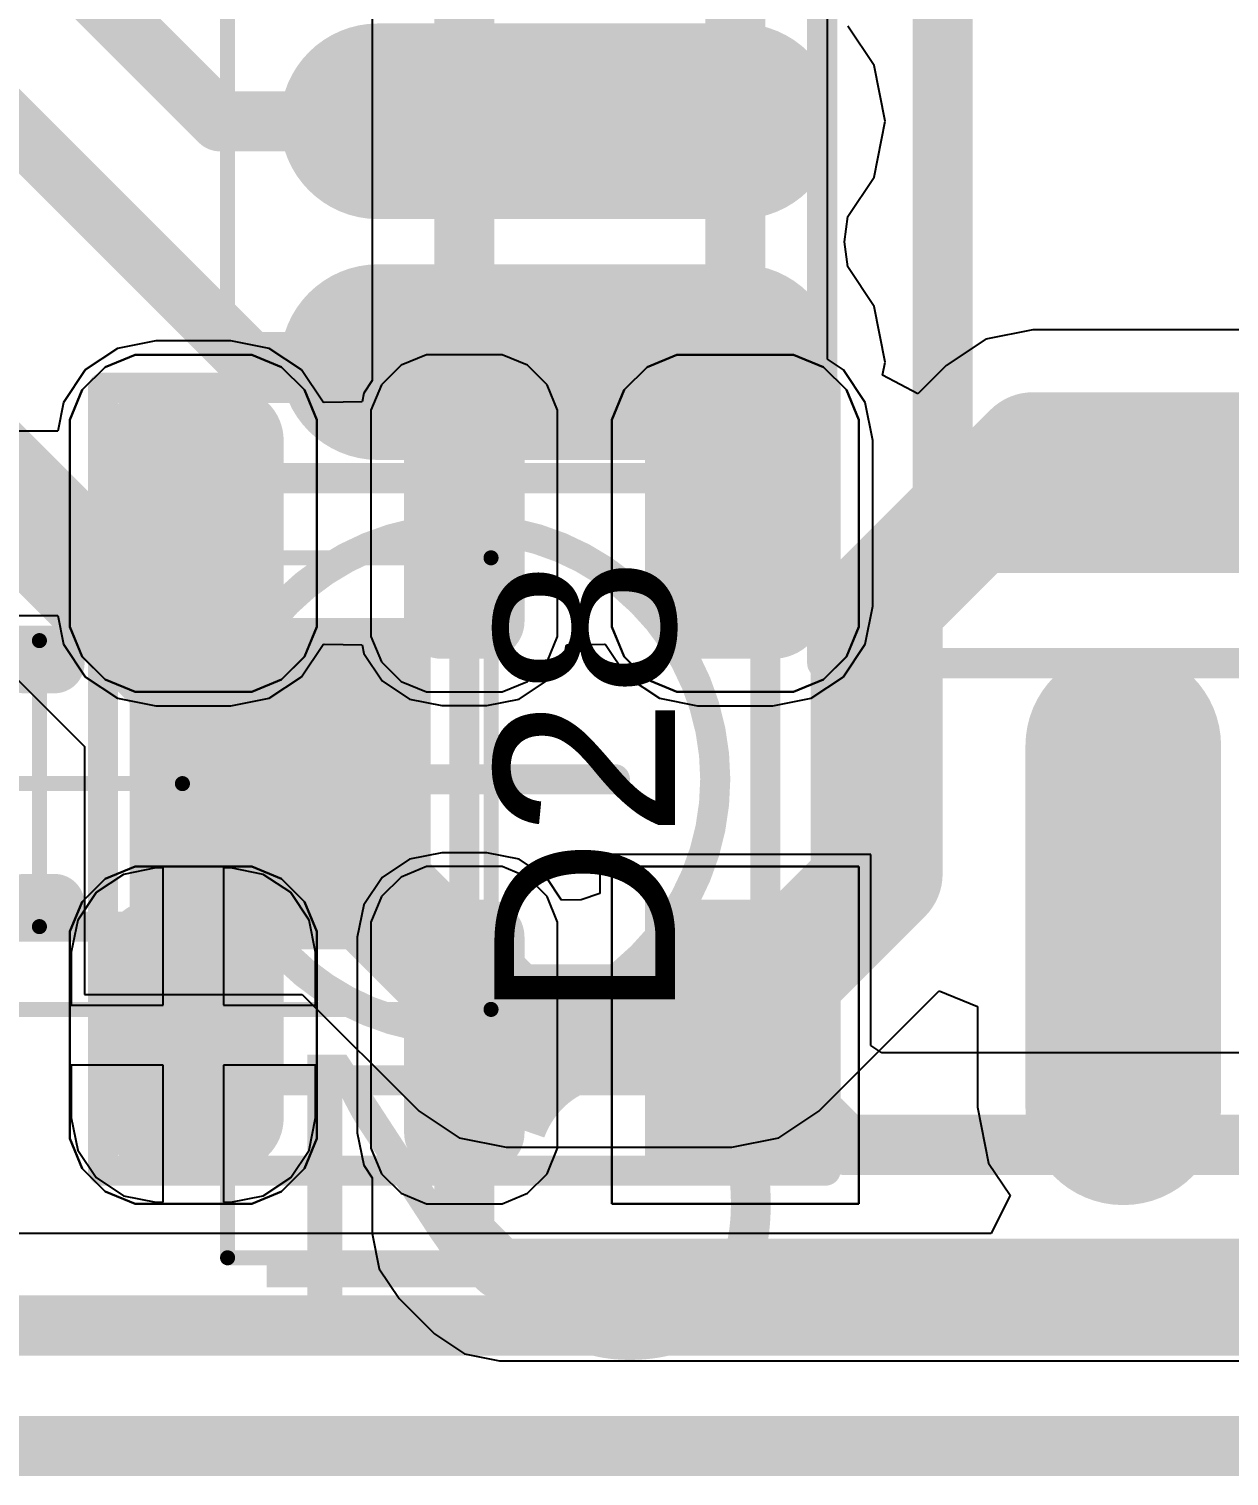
# Model space of a CAD drawing. Header units: inches. Extents: x -30 to 118, y 20 to 51.
# Drawn here: x 71.565 to 75.551, y 25.1 to 29.907 of the extents above; entities that cross this region are included whole.
import ezdxf

# ---------------------------------------------------------------- set-up
doc = ezdxf.new("R2010")
doc.units = ezdxf.units.IN
for name, color, linetype in [('Bottom 3D Body', 216, 'Continuous'), ('Bottom Courtyard', 56, 'Continuous'), ('Bottom Layer', 5, 'Continuous'), ('Bottom Overlay', 54, 'Continuous'), ('Bottom Paste', 16, 'Continuous'), ('Bottom Solder', 6, 'Continuous'), ('Mechanical 1', 6, 'Continuous'), ('Top Component Outline', 56, 'Continuous'), ('Top Courtyard', 56, 'Continuous'), ('Top Layer', 1, 'Continuous'), ('Top Overlay', 2, 'Continuous'), ('Top Paste', 8, 'Continuous'), ('Top Solder', 216, 'Continuous')]:
    doc.layers.add(name, color=color, linetype=linetype)
doc.styles.add('Arial', font='', dxfattribs={"height": 0.2})
doc.styles.get('Arial').set_extended_font_data('Arial')

# ---------------------------------------------------------------- blocks, each defined once
blk = doc.blocks.new('APA_RGB_LED_2020_559')
at = {"layer": 'Top Layer'}
h = blk.add_hatch(color=1, dxfattribs=at)
edge = h.paths.add_edge_path()
edge.add_arc((-1.125, 1.025), 0.125, 90, 180)
edge.add_line((-1.25, 1.025), (-1.25, 0.775))
edge.add_arc((-1.125, 0.775), 0.125, 180, 270)
edge.add_line((-1.125, 0.65), (-0.575, 0.65))
edge.add_arc((-0.575, 0.775), 0.125, 270, 360)
edge.add_line((-0.45, 0.775), (-0.45, 1.025))
edge.add_arc((-0.575, 1.025), 0.125, 0, 90)
edge.add_line((-0.575, 1.15), (-1.125, 1.15))
h = blk.add_hatch(color=1, dxfattribs=at)
edge = h.paths.add_edge_path()
edge.add_arc((0.575, 1.025), 0.125, 90, 180)
edge.add_line((0.45, 1.025), (0.45, 0.775))
edge.add_arc((0.575, 0.775), 0.125, 180, 270)
edge.add_line((0.575, 0.65), (1.125, 0.65))
edge.add_arc((1.125, 0.775), 0.125, 270, 360)
edge.add_line((1.25, 0.775), (1.25, 1.025))
edge.add_arc((1.125, 1.025), 0.125, 0, 90)
edge.add_line((1.125, 1.15), (0.575, 1.15))
h = blk.add_hatch(color=1, dxfattribs=at)
edge = h.paths.add_edge_path()
edge.add_arc((-1.175, 0.075), 0.075, 90, 180)
edge.add_line((-1.25, 0.075), (-1.25, -0.075))
edge.add_arc((-1.175, -0.075), 0.075, 180, 270)
edge.add_line((-1.175, -0.15), (-0.525, -0.15))
edge.add_arc((-0.525, -0.075), 0.075, 270, 360)
edge.add_line((-0.45, -0.075), (-0.45, 0.075))
edge.add_arc((-0.525, 0.075), 0.075, 0, 90)
edge.add_line((-0.525, 0.15), (-1.175, 0.15))
h = blk.add_hatch(color=1, dxfattribs=at)
edge = h.paths.add_edge_path()
edge.add_arc((0.525, 0.075), 0.075, 90, 180)
edge.add_line((0.45, 0.075), (0.45, -0.075))
edge.add_arc((0.525, -0.075), 0.075, 180, 270)
edge.add_line((0.525, -0.15), (1.175, -0.15))
edge.add_arc((1.175, -0.075), 0.075, 270, 360)
edge.add_line((1.25, -0.075), (1.25, 0.075))
edge.add_arc((1.175, 0.075), 0.075, 0, 90)
edge.add_line((1.175, 0.15), (0.525, 0.15))
blk.add_hatch(color=1, dxfattribs=at).paths.add_polyline_path([(-1.25, -0.65), (-0.45, -0.65), (-0.45, -1.15), (-1.25, -1.15)])
h = blk.add_hatch(color=1, dxfattribs=at)
edge = h.paths.add_edge_path()
edge.add_arc((0.575, -0.775), 0.125, 90, 180)
edge.add_line((0.45, -0.775), (0.45, -1.025))
edge.add_arc((0.575, -1.025), 0.125, 180, 270)
edge.add_line((0.575, -1.15), (1.125, -1.15))
edge.add_arc((1.125, -1.025), 0.125, 270, 360)
edge.add_line((1.25, -1.025), (1.25, -0.775))
edge.add_arc((1.125, -0.775), 0.125, 0, 90)
edge.add_line((1.125, -0.65), (0.575, -0.65))
at = {"layer": 'Top Paste'}
h = blk.add_hatch(color=8, dxfattribs=at)
edge = h.paths.add_edge_path()
edge.add_arc((-1.125, 1.025), 0.125, 90, 180)
edge.add_line((-1.25, 1.025), (-1.25, 0.775))
edge.add_arc((-1.125, 0.775), 0.125, 180, 270)
edge.add_line((-1.125, 0.65), (-0.575, 0.65))
edge.add_arc((-0.575, 0.775), 0.125, 270, 360)
edge.add_line((-0.45, 0.775), (-0.45, 1.025))
edge.add_arc((-0.575, 1.025), 0.125, 0, 90)
edge.add_line((-0.575, 1.15), (-1.125, 1.15))
h = blk.add_hatch(color=8, dxfattribs=at)
edge = h.paths.add_edge_path()
edge.add_arc((0.575, 1.025), 0.125, 90, 180)
edge.add_line((0.45, 1.025), (0.45, 0.775))
edge.add_arc((0.575, 0.775), 0.125, 180, 270)
edge.add_line((0.575, 0.65), (1.125, 0.65))
edge.add_arc((1.125, 0.775), 0.125, 270, 360)
edge.add_line((1.25, 0.775), (1.25, 1.025))
edge.add_arc((1.125, 1.025), 0.125, 0, 90)
edge.add_line((1.125, 1.15), (0.575, 1.15))
h = blk.add_hatch(color=8, dxfattribs=at)
edge = h.paths.add_edge_path()
edge.add_arc((-1.175, 0.075), 0.075, 90, 180)
edge.add_line((-1.25, 0.075), (-1.25, -0.075))
edge.add_arc((-1.175, -0.075), 0.075, 180, 270)
edge.add_line((-1.175, -0.15), (-0.525, -0.15))
edge.add_arc((-0.525, -0.075), 0.075, 270, 360)
edge.add_line((-0.45, -0.075), (-0.45, 0.075))
edge.add_arc((-0.525, 0.075), 0.075, 0, 90)
edge.add_line((-0.525, 0.15), (-1.175, 0.15))
h = blk.add_hatch(color=8, dxfattribs=at)
edge = h.paths.add_edge_path()
edge.add_arc((0.525, 0.075), 0.075, 90, 180)
edge.add_line((0.45, 0.075), (0.45, -0.075))
edge.add_arc((0.525, -0.075), 0.075, 180, 270)
edge.add_line((0.525, -0.15), (1.175, -0.15))
edge.add_arc((1.175, -0.075), 0.075, 270, 360)
edge.add_line((1.25, -0.075), (1.25, 0.075))
edge.add_arc((1.175, 0.075), 0.075, 0, 90)
edge.add_line((1.175, 0.15), (0.525, 0.15))
blk.add_hatch(color=8, dxfattribs=at).paths.add_polyline_path([(-1.25, -0.65), (-0.45, -0.65), (-0.45, -1.15), (-1.25, -1.15)])
h = blk.add_hatch(color=8, dxfattribs=at)
edge = h.paths.add_edge_path()
edge.add_arc((0.575, -0.775), 0.125, 90, 180)
edge.add_line((0.45, -0.775), (0.45, -1.025))
edge.add_arc((0.575, -1.025), 0.125, 180, 270)
edge.add_line((0.575, -1.15), (1.125, -1.15))
edge.add_arc((1.125, -1.025), 0.125, 270, 360)
edge.add_line((1.25, -1.025), (1.25, -0.775))
edge.add_arc((1.125, -0.775), 0.125, 0, 90)
edge.add_line((1.125, -0.65), (0.575, -0.65))
at = {"layer": 'Top Solder'}
h = blk.add_hatch(color=216, dxfattribs=at)
edge = h.paths.add_edge_path()
edge.add_arc((-1.125, 1.025), 0.175, 90, 180)
edge.add_line((-1.3, 1.025), (-1.3, 0.775))
edge.add_arc((-1.125, 0.775), 0.175, 180, 270)
edge.add_line((-1.125, 0.6), (-0.575, 0.6))
edge.add_arc((-0.575, 0.775), 0.175, 270, 360)
edge.add_line((-0.4, 0.775), (-0.4, 1.025))
edge.add_arc((-0.575, 1.025), 0.175, 0, 90)
edge.add_line((-0.575, 1.2), (-1.125, 1.2))
h = blk.add_hatch(color=216, dxfattribs=at)
edge = h.paths.add_edge_path()
edge.add_arc((0.575, 1.025), 0.175, 90, 180)
edge.add_line((0.4, 1.025), (0.4, 0.775))
edge.add_arc((0.575, 0.775), 0.175, 180, 270)
edge.add_line((0.575, 0.6), (1.125, 0.6))
edge.add_arc((1.125, 0.775), 0.175, 270, 360)
edge.add_line((1.3, 0.775), (1.3, 1.025))
edge.add_arc((1.125, 1.025), 0.175, 0, 90)
edge.add_line((1.125, 1.2), (0.575, 1.2))
h = blk.add_hatch(color=216, dxfattribs=at)
edge = h.paths.add_edge_path()
edge.add_arc((-1.175, 0.075), 0.125, 90, 180)
edge.add_line((-1.3, 0.075), (-1.3, -0.075))
edge.add_arc((-1.175, -0.075), 0.125, 180, 270)
edge.add_line((-1.175, -0.2), (-0.525, -0.2))
edge.add_arc((-0.525, -0.075), 0.125, 270, 360)
edge.add_line((-0.4, -0.075), (-0.4, 0.075))
edge.add_arc((-0.525, 0.075), 0.125, 0, 90)
edge.add_line((-0.525, 0.2), (-1.175, 0.2))
h = blk.add_hatch(color=216, dxfattribs=at)
edge = h.paths.add_edge_path()
edge.add_arc((0.525, 0.075), 0.125, 90, 180)
edge.add_line((0.4, 0.075), (0.4, -0.075))
edge.add_arc((0.525, -0.075), 0.125, 180, 270)
edge.add_line((0.525, -0.2), (1.175, -0.2))
edge.add_arc((1.175, -0.075), 0.125, 270, 360)
edge.add_line((1.3, -0.075), (1.3, 0.075))
edge.add_arc((1.175, 0.075), 0.125, 0, 90)
edge.add_line((1.175, 0.2), (0.525, 0.2))
blk.add_hatch(color=216, dxfattribs=at).paths.add_polyline_path([(-1.3, -0.6), (-0.4, -0.6), (-0.4, -1.2), (-1.3, -1.2)])
h = blk.add_hatch(color=216, dxfattribs=at)
edge = h.paths.add_edge_path()
edge.add_arc((0.575, -0.775), 0.175, 90, 180)
edge.add_line((0.4, -0.775), (0.4, -1.025))
edge.add_arc((0.575, -1.025), 0.175, 180, 270)
edge.add_line((0.575, -1.2), (1.125, -1.2))
edge.add_arc((1.125, -1.025), 0.175, 270, 360)
edge.add_line((1.3, -1.025), (1.3, -0.775))
edge.add_arc((1.125, -0.775), 0.175, 0, 90)
edge.add_line((1.125, -0.6), (0.575, -0.6))
at = {"layer": 'Top Component Outline'}
for points in [[(-1, 1, 0.1, 0.1, 0), (-1, -1, 0.1, 0.1, 0)], [(-1, 1, 0.1, 0.1, 0), (1, 1, 0.1, 0.1, 0)], [(1, 1, 0.1, 0.1, 0), (1, -1, 0.1, 0.1, 0)], [(-1, -1, 0.1, 0.1, 0), (1, -1, 0.1, 0.1, 0)]]:
    blk.add_lwpolyline(points, format="xyseb", dxfattribs=at)
for points in [[(-1.025, 1, 0.05, 0.05, 1), (-0.975, 1, 0.05, 0.05, 1)], [(-1.025, 1, 0.05, 0.05, 1), (-0.975, 1, 0.05, 0.05, 1)], [(0.975, 1, 0.05, 0.05, 1), (1.025, 1, 0.05, 0.05, 1)], [(0.975, 1, 0.05, 0.05, 1), (1.025, 1, 0.05, 0.05, 1)], [(-1.025, -1, 0.05, 0.05, 1), (-0.975, -1, 0.05, 0.05, 1)], [(-1.025, -1, 0.05, 0.05, 1), (-0.975, -1, 0.05, 0.05, 1)], [(0.975, -1, 0.05, 0.05, 1), (1.025, -1, 0.05, 0.05, 1)], [(0.975, -1, 0.05, 0.05, 1), (1.025, -1, 0.05, 0.05, 1)]]:
    blk.add_lwpolyline(points, format="xyseb", close=True, dxfattribs=at)
at = {"layer": 'Top Courtyard'}
for points in [[(-1.3, 1.2, 0.1, 0.1, 0), (1.3, 1.2, 0.1, 0.1, 0)], [(-1.3, 1.2, 0.1, 0.1, 0), (-1.3, -1.2, 0.1, 0.1, 0)], [(1.3, 1.2, 0.1, 0.1, 0), (1.3, -1.2, 0.1, 0.1, 0)], [(0, 0.5, 0.1, 0.1, 0), (0, -0.5, 0.1, 0.1, 0)], [(-0.5, 0, 0.1, 0.1, 0), (0.5, 0, 0.1, 0.1, 0)], [(-1.3, -1.2, 0.1, 0.1, 0), (1.3, -1.2, 0.1, 0.1, 0)]]:
    blk.add_lwpolyline(points, format="xyseb", dxfattribs=at)
for points in [[(-1.325, 1.2, 0.05, 0.05, 1), (-1.275, 1.2, 0.05, 0.05, 1)], [(-1.325, 1.2, 0.05, 0.05, 1), (-1.275, 1.2, 0.05, 0.05, 1)], [(1.275, 1.2, 0.05, 0.05, 1), (1.325, 1.2, 0.05, 0.05, 1)], [(1.275, 1.2, 0.05, 0.05, 1), (1.325, 1.2, 0.05, 0.05, 1)], [(-0.025, 0.5, 0.05, 0.05, 1), (0.025, 0.5, 0.05, 0.05, 1)], [(-0.525, 0, 0.05, 0.05, 1), (-0.475, 0, 0.05, 0.05, 1)], [(0.475, 0, 0.05, 0.05, 1), (0.525, 0, 0.05, 0.05, 1)], [(-0.025, -0.5, 0.05, 0.05, 1), (0.025, -0.5, 0.05, 0.05, 1)], [(-1.325, -1.2, 0.05, 0.05, 1), (-1.275, -1.2, 0.05, 0.05, 1)], [(-1.325, -1.2, 0.05, 0.05, 1), (-1.275, -1.2, 0.05, 0.05, 1)], [(1.275, -1.2, 0.05, 0.05, 1), (1.325, -1.2, 0.05, 0.05, 1)], [(1.275, -1.2, 0.05, 0.05, 1), (1.325, -1.2, 0.05, 0.05, 1)]]:
    blk.add_lwpolyline(points, format="xyseb", close=True, dxfattribs=at)
at = {"layer": 'Top Overlay'}
for p, q in [((-1.2929, 1.2689), (-1.1937, 1.31)), ((-1.1937, 1.31), (-1.14, 1.31)), ((-1.14, 1.31), (-1.14, 1.31)), ((-1.14, 1.31), (-0.56, 1.31)), ((-0.56, 1.31), (-0.5063, 1.31)), ((-0.5063, 1.31), (-0.4071, 1.2689)), ((0.4071, 1.2689), (0.5063, 1.31)), ((0.5063, 1.31), (0.56, 1.31)), ((0.56, 1.31), (0.56, 1.31)), ((0.56, 1.31), (1.14, 1.31)), ((1.14, 1.31), (1.1937, 1.31)), ((1.1937, 1.31), (1.2929, 1.2689)), ((-1.3689, 1.1929), (-1.2929, 1.2689)), ((-0.4071, 1.2689), (-0.3311, 1.1929)), ((0.3311, 1.1929), (0.4071, 1.2689)), ((1.2929, 1.2689), (1.3689, 1.1929)), ((-1.41, 1.0937), (-1.3689, 1.1929)), ((-0.3311, 1.1929), (-0.29, 1.0937)), ((0.29, 1.0937), (0.3311, 1.1929)), ((1.3689, 1.1929), (1.41, 1.0937)), ((-1.41, 1.04), (-1.41, 1.0937)), ((-0.29, 1.0937), (-0.29, 1.04)), ((0.29, 1.04), (0.29, 1.0937)), ((1.41, 1.0937), (1.41, 1.04)), ((-1.41, 0.76), (-1.41, 1.04)), ((-0.29, 1.04), (-0.29, 1.04)), ((-0.29, 1.04), (-0.29, 0.76)), ((0.29, 0.76), (0.29, 1.04)), ((1.41, 1.04), (1.41, 1.04)), ((1.41, 1.04), (1.41, 0.76)), ((-1.41, 0.76), (-1.41, 0.76)), ((-1.41, 0.7063), (-1.41, 0.76)), ((-0.29, 0.76), (-0.29, 0.7063)), ((0.29, 0.76), (0.29, 0.76)), ((0.29, 0.7063), (0.29, 0.76)), ((1.41, 0.76), (1.41, 0.7063)), ((-1.3689, 0.6071), (-1.41, 0.7063)), ((-0.29, 0.7063), (-0.3311, 0.6071)), ((0.3311, 0.6071), (0.29, 0.7063)), ((1.41, 0.7063), (1.3689, 0.6071)), ((-1.2929, 0.5311), (-1.3689, 0.6071)), ((-0.3311, 0.6071), (-0.4071, 0.5311)), ((0.4071, 0.5311), (0.3311, 0.6071)), ((1.3689, 0.6071), (1.2929, 0.5311)), ((-1.1937, 0.49), (-1.2929, 0.5311)), ((-0.4071, 0.5311), (-0.5063, 0.49)), ((0.5063, 0.49), (0.4071, 0.5311)), ((1.2929, 0.5311), (1.1937, 0.49)), ((-1.14, 0.49), (-1.1937, 0.49)), ((-0.56, 0.49), (-1.14, 0.49)), ((-0.5063, 0.49), (-0.56, 0.49)), ((-0.56, 0.49), (-0.56, 0.49)), ((0.56, 0.49), (0.5063, 0.49)), ((1.14, 0.49), (0.56, 0.49)), ((1.1937, 0.49), (1.14, 0.49)), ((1.14, 0.49), (1.14, 0.49)), ((-1.2258, 0.31), (-1.3103, 0.275)), ((-1.18, 0.31), (-1.2258, 0.31)), ((-0.52, 0.31), (-1.18, 0.31)), ((-0.4743, 0.31), (-0.52, 0.31)), ((-0.52, 0.31), (-0.52, 0.31)), ((-0.3897, 0.275), (-0.4743, 0.31)), ((0.4742, 0.31), (0.3897, 0.275)), ((0.52, 0.31), (0.4742, 0.31)), ((1.18, 0.31), (0.52, 0.31)), ((1.2258, 0.31), (1.18, 0.31)), ((1.18, 0.31), (1.18, 0.31)), ((1.3103, 0.275), (1.2258, 0.31)), ((-1.3103, 0.275), (-1.375, 0.2103)), ((-0.325, 0.2103), (-0.3897, 0.275)), ((0.3897, 0.275), (0.325, 0.2103)), ((1.375, 0.2103), (1.3103, 0.275)), ((-1.375, 0.2103), (-1.41, 0.1258)), ((-0.29, 0.1258), (-0.325, 0.2103)), ((0.325, 0.2103), (0.29, 0.1258)), ((1.41, 0.1258), (1.375, 0.2103)), ((-1.41, 0.1258), (-1.41, 0.08)), ((-0.29, 0.08), (-0.29, 0.1258)), ((0.29, 0.1258), (0.29, 0.08)), ((1.41, 0.08), (1.41, 0.1258)), ((-1.41, 0.08), (-1.41, -0.08)), ((-1.41, 0.08), (-1.41, 0.08)), ((-0.29, -0.08), (-0.29, 0.08)), ((0.29, 0.08), (0.29, -0.08)), ((0.29, 0.08), (0.29, 0.08)), ((1.41, -0.08), (1.41, 0.08)), ((-1.41, -0.08), (-1.41, -0.1257)), ((-0.29, -0.1257), (-0.29, -0.08)), ((-0.29, -0.08), (-0.29, -0.08)), ((0.29, -0.08), (0.29, -0.1257)), ((1.41, -0.1257), (1.41, -0.08)), ((1.41, -0.08), (1.41, -0.08)), ((-1.41, -0.1257), (-1.375, -0.2103)), ((-0.325, -0.2103), (-0.29, -0.1257)), ((0.29, -0.1257), (0.325, -0.2103)), ((1.375, -0.2103), (1.41, -0.1257)), ((-1.375, -0.2103), (-1.3103, -0.275)), ((-0.3897, -0.275), (-0.325, -0.2103)), ((0.325, -0.2103), (0.3897, -0.275)), ((1.3103, -0.275), (1.375, -0.2103)), ((-1.3103, -0.275), (-1.2258, -0.31)), ((-0.4743, -0.31), (-0.3897, -0.275)), ((0.3897, -0.275), (0.4742, -0.31)), ((1.2258, -0.31), (1.3103, -0.275)), ((-1.2258, -0.31), (-1.18, -0.31)), ((-1.18, -0.31), (-1.18, -0.31)), ((-1.18, -0.31), (-0.52, -0.31)), ((-0.52, -0.31), (-0.4743, -0.31)), ((0.4742, -0.31), (0.52, -0.31)), ((0.52, -0.31), (0.52, -0.31)), ((0.52, -0.31), (1.18, -0.31)), ((1.18, -0.31), (1.2258, -0.31)), ((-1.41, -1.31), (-1.41, -0.49)), ((-1.41, -0.49), (-0.29, -0.49)), ((-0.29, -0.49), (-0.29, -1.31)), ((0.4071, -0.5311), (0.5063, -0.49)), ((0.5063, -0.49), (0.56, -0.49)), ((0.56, -0.49), (0.56, -0.49)), ((0.56, -0.49), (1.14, -0.49)), ((1.14, -0.49), (1.1937, -0.49)), ((1.1937, -0.49), (1.2929, -0.5311)), ((0.3311, -0.6071), (0.4071, -0.5311)), ((1.2929, -0.5311), (1.3689, -0.6071)), ((0.29, -0.7063), (0.3311, -0.6071)), ((1.3689, -0.6071), (1.41, -0.7063)), ((0.29, -0.76), (0.29, -0.7063)), ((1.41, -0.7063), (1.41, -0.76)), ((0.29, -1.04), (0.29, -0.76)), ((1.41, -0.76), (1.41, -0.76)), ((1.41, -0.76), (1.41, -1.04)), ((0.29, -1.04), (0.29, -1.04)), ((0.29, -1.0937), (0.29, -1.04)), ((1.41, -1.04), (1.41, -1.0937)), ((0.3311, -1.1929), (0.29, -1.0937)), ((1.41, -1.0937), (1.3689, -1.1929)), ((0.4071, -1.2689), (0.3311, -1.1929)), ((1.3689, -1.1929), (1.2929, -1.2689)), ((0.5063, -1.31), (0.4071, -1.2689)), ((1.2929, -1.2689), (1.1937, -1.31)), ((-0.29, -1.31), (-1.41, -1.31)), ((0.56, -1.31), (0.5063, -1.31)), ((1.14, -1.31), (0.56, -1.31)), ((1.1937, -1.31), (1.14, -1.31)), ((1.14, -1.31), (1.14, -1.31))]:
    blk.add_line(p, q, dxfattribs=at)
at = {"layer": 'Top Courtyard', "style": 'Arial'}
blk.add_text('D28', height=0.6, dxfattribs=at).set_placement((-0.8, -0.7))
blk = doc.blocks.new('CAPC0603_1608_55_N_B_584')
at = {"layer": 'Bottom Layer'}
for points in [[(-0.35, 0.5), (-0.35, -0.5), (-1.25, -0.5), (-1.25, 0.5)], [(1.25, 0.5), (1.25, -0.5), (0.35, -0.5), (0.35, 0.5)]]:
    blk.add_hatch(color=5, dxfattribs=at).paths.add_polyline_path(points)
at = {"layer": 'Bottom Paste'}
for points in [[(-0.35, 0.5), (-0.35, -0.5), (-1.25, -0.5), (-1.25, 0.5)], [(1.25, 0.5), (1.25, -0.5), (0.35, -0.5), (0.35, 0.5)]]:
    blk.add_hatch(color=16, dxfattribs=at).paths.add_polyline_path(points)
at = {"layer": 'Bottom Solder'}
for points in [[(-0.3, 0.55), (-0.3, -0.55), (-1.3, -0.55), (-1.3, 0.55)], [(1.3, 0.55), (1.3, -0.55), (0.3, -0.55), (0.3, 0.55)]]:
    blk.add_hatch(color=6, dxfattribs=at).paths.add_polyline_path(points)
at = {"layer": 'Bottom 3D Body'}
for points in [[(-0.875, 0.475, 0.1, 0.1, 0), (0.875, 0.475, 0.1, 0.1, 0)], [(-0.875, -0.475, 0.1, 0.1, 0), (-0.875, 0.475, 0.1, 0.1, 0)], [(0.875, -0.475, 0.1, 0.1, 0), (0.875, 0.475, 0.1, 0.1, 0)], [(-0.875, -0.475, 0.1, 0.1, 0), (0.875, -0.475, 0.1, 0.1, 0)]]:
    blk.add_lwpolyline(points, format="xyseb", dxfattribs=at)
for points in [[(-0.9, 0.475, 0.05, 0.05, 1), (-0.85, 0.475, 0.05, 0.05, 1)], [(-0.9, 0.475, 0.05, 0.05, 1), (-0.85, 0.475, 0.05, 0.05, 1)], [(0.85, 0.475, 0.05, 0.05, 1), (0.9, 0.475, 0.05, 0.05, 1)], [(0.85, 0.475, 0.05, 0.05, 1), (0.9, 0.475, 0.05, 0.05, 1)], [(-0.9, -0.475, 0.05, 0.05, 1), (-0.85, -0.475, 0.05, 0.05, 1)], [(-0.9, -0.475, 0.05, 0.05, 1), (-0.85, -0.475, 0.05, 0.05, 1)], [(0.85, -0.475, 0.05, 0.05, 1), (0.9, -0.475, 0.05, 0.05, 1)], [(0.85, -0.475, 0.05, 0.05, 1), (0.9, -0.475, 0.05, 0.05, 1)]]:
    blk.add_lwpolyline(points, format="xyseb", close=True, dxfattribs=at)
at = {"layer": 'Bottom Courtyard'}
for points in [[(-1.5, 0.75, 0.05, 0.05, 0), (1.5, 0.75, 0.05, 0.05, 0)], [(-1.5, -0.75, 0.05, 0.05, 0), (-1.5, 0.75, 0.05, 0.05, 0)], [(1.5, -0.75, 0.05, 0.05, 0), (1.5, 0.75, 0.05, 0.05, 0)], [(0, -0.475, 0.05, 0.05, 0), (0, 0.475, 0.05, 0.05, 0)], [(-0.475, 0, 0.05, 0.05, 0), (0.475, 0, 0.05, 0.05, 0)], [(-1.5, -0.75, 0.05, 0.05, 0), (1.5, -0.75, 0.05, 0.05, 0)]]:
    blk.add_lwpolyline(points, format="xyseb", dxfattribs=at)
for points in [[(-1.5125, 0.75, 0.025, 0.025, 1), (-1.4875, 0.75, 0.025, 0.025, 1)], [(-1.5125, 0.75, 0.025, 0.025, 1), (-1.4875, 0.75, 0.025, 0.025, 1)], [(1.4875, 0.75, 0.025, 0.025, 1), (1.5125, 0.75, 0.025, 0.025, 1)], [(1.4875, 0.75, 0.025, 0.025, 1), (1.5125, 0.75, 0.025, 0.025, 1)], [(-0.0125, 0.475, 0.025, 0.025, 1), (0.0125, 0.475, 0.025, 0.025, 1)], [(-0.4875, 0, 0.025, 0.025, 1), (-0.4625, 0, 0.025, 0.025, 1)], [(0.4625, 0, 0.025, 0.025, 1), (0.4875, 0, 0.025, 0.025, 1)], [(-0.0125, -0.475, 0.025, 0.025, 1), (0.0125, -0.475, 0.025, 0.025, 1)], [(-1.5125, -0.75, 0.025, 0.025, 1), (-1.4875, -0.75, 0.025, 0.025, 1)], [(-1.5125, -0.75, 0.025, 0.025, 1), (-1.4875, -0.75, 0.025, 0.025, 1)], [(1.4875, -0.75, 0.025, 0.025, 1), (1.5125, -0.75, 0.025, 0.025, 1)], [(1.4875, -0.75, 0.025, 0.025, 1), (1.5125, -0.75, 0.025, 0.025, 1)]]:
    blk.add_lwpolyline(points, format="xyseb", close=True, dxfattribs=at)
at = {"layer": 'Bottom Overlay'}
for points in [[(-0.05, 0.4, 0.2, 0.2, 0), (0.05, 0.4, 0.2, 0.2, 0)], [(-0.05, -0.4, 0.2, 0.2, 0), (0.05, -0.4, 0.2, 0.2, 0)]]:
    blk.add_lwpolyline(points, format="xyseb", dxfattribs=at)
for points in [[(-0.1, 0.4, 0.1, 0.1, 1), (0, 0.4, 0.1, 0.1, 1)], [(0, 0.4, 0.1, 0.1, 1), (0.1, 0.4, 0.1, 0.1, 1)], [(-0.1, -0.4, 0.1, 0.1, 1), (0, -0.4, 0.1, 0.1, 1)], [(0, -0.4, 0.1, 0.1, 1), (0.1, -0.4, 0.1, 0.1, 1)]]:
    blk.add_lwpolyline(points, format="xyseb", close=True, dxfattribs=at)
blk = doc.blocks.new('TQFP80P1200X1200X120_44N_B_588')
at = {"layer": 'Bottom Layer'}
h = blk.add_hatch(color=5, dxfattribs=at)
edge = h.paths.add_edge_path()
edge.add_arc((5.275, -4), 0.275, 90, 270)
edge.add_line((5.275, -4.275), (6.475, -4.275))
edge.add_arc((6.475, -4), 0.275, 270, 450)
edge.add_line((6.475, -3.725), (5.275, -3.725))
h = blk.add_hatch(color=5, dxfattribs=at)
edge = h.paths.add_edge_path()
edge.add_arc((3.2, -6.475), 0.275, 180, 360)
edge.add_line((3.475, -6.475), (3.475, -5.275))
edge.add_arc((3.2, -5.275), 0.275, 0, 180)
edge.add_line((2.925, -5.275), (2.925, -6.475))
h = blk.add_hatch(color=5, dxfattribs=at)
edge = h.paths.add_edge_path()
edge.add_arc((4, -6.475), 0.275, 180, 360)
edge.add_line((4.275, -6.475), (4.275, -5.275))
edge.add_arc((4, -5.275), 0.275, 0, 180)
edge.add_line((3.725, -5.275), (3.725, -6.475))
at = {"layer": 'Bottom Paste'}
h = blk.add_hatch(color=16, dxfattribs=at)
edge = h.paths.add_edge_path()
edge.add_arc((5.275, -4), 0.275, 90, 270)
edge.add_line((5.275, -4.275), (6.475, -4.275))
edge.add_arc((6.475, -4), 0.275, 270, 450)
edge.add_line((6.475, -3.725), (5.275, -3.725))
h = blk.add_hatch(color=16, dxfattribs=at)
edge = h.paths.add_edge_path()
edge.add_arc((3.2, -6.475), 0.275, 180, 360)
edge.add_line((3.475, -6.475), (3.475, -5.275))
edge.add_arc((3.2, -5.275), 0.275, 0, 180)
edge.add_line((2.925, -5.275), (2.925, -6.475))
h = blk.add_hatch(color=16, dxfattribs=at)
edge = h.paths.add_edge_path()
edge.add_arc((4, -6.475), 0.275, 180, 360)
edge.add_line((4.275, -6.475), (4.275, -5.275))
edge.add_arc((4, -5.275), 0.275, 0, 180)
edge.add_line((3.725, -5.275), (3.725, -6.475))
at = {"layer": 'Bottom Solder'}
h = blk.add_hatch(color=6, dxfattribs=at)
edge = h.paths.add_edge_path()
edge.add_arc((5.275, -4), 0.325, 90, 270)
edge.add_line((5.275, -4.325), (6.475, -4.325))
edge.add_arc((6.475, -4), 0.325, 270, 450)
edge.add_line((6.475, -3.675), (5.275, -3.675))
h = blk.add_hatch(color=6, dxfattribs=at)
edge = h.paths.add_edge_path()
edge.add_arc((3.2, -6.475), 0.325, 180, 360)
edge.add_line((3.525, -6.475), (3.525, -5.275))
edge.add_arc((3.2, -5.275), 0.325, 0, 180)
edge.add_line((2.875, -5.275), (2.875, -6.475))
h = blk.add_hatch(color=6, dxfattribs=at)
edge = h.paths.add_edge_path()
edge.add_arc((4, -6.475), 0.325, 180, 360)
edge.add_line((4.325, -6.475), (4.325, -5.275))
edge.add_arc((4, -5.275), 0.325, 0, 180)
edge.add_line((3.675, -5.275), (3.675, -6.475))
at = {"layer": 'Bottom 3D Body'}
for points in [[(5, -5, 0.1, 0.1, 0), (5, 5, 0.1, 0.1, 0)], [(5, -5, 0.1, 0.1, 0), (-5, -5, 0.1, 0.1, 0)]]:
    blk.add_lwpolyline(points, format="xyseb", dxfattribs=at)
blk.add_lwpolyline([(4.975, -5, 0.05, 0.05, 1), (5.025, -5, 0.05, 0.05, 1)], format="xyseb", close=True, dxfattribs=at)
blk.add_lwpolyline([(4.975, -5, 0.05, 0.05, 1), (5.025, -5, 0.05, 0.05, 1)], format="xyseb", close=True, dxfattribs=at)
at = {"layer": 'Bottom Courtyard'}
for points in [[(6.975, -6.975, 0.05, 0.05, 0), (6.975, 6.975, 0.05, 0.05, 0)], [(6.975, -6.975, 0.05, 0.05, 0), (-6.975, -6.975, 0.05, 0.05, 0)]]:
    blk.add_lwpolyline(points, format="xyseb", dxfattribs=at)
blk.add_lwpolyline([(6.9625, -6.975, 0.025, 0.025, 1), (6.9875, -6.975, 0.025, 0.025, 1)], format="xyseb", close=True, dxfattribs=at)
blk.add_lwpolyline([(6.9625, -6.975, 0.025, 0.025, 1), (6.9875, -6.975, 0.025, 0.025, 1)], format="xyseb", close=True, dxfattribs=at)
at = {"layer": 'Bottom Overlay'}
for points in [[(4.6, -4.6, 0.2, 0.2, 0), (4.6, 4.6, 0.2, 0.2, 0)], [(4.6, -4.6, 0.2, 0.2, 0), (-4.6, -4.6, 0.2, 0.2, 0)]]:
    blk.add_lwpolyline(points, format="xyseb", dxfattribs=at)
blk.add_lwpolyline([(4.55, -4.6, 0.1, 0.1, 1), (4.65, -4.6, 0.1, 0.1, 1)], format="xyseb", close=True, dxfattribs=at)
blk.add_lwpolyline([(4.55, -4.6, 0.1, 0.1, 1), (4.65, -4.6, 0.1, 0.1, 1)], format="xyseb", close=True, dxfattribs=at)

msp = doc.modelspace()

# ---------------------------------------------------------------- linework, layer by layer
at = {"layer": 'Bottom Layer'}
for p, q in [((74.3724, 29.7853), (74.2849, 29.9164)), ((74.4093, 29.6), (74.3724, 29.7853)), ((74.3724, 29.4147), (74.4093, 29.6)), ((74.2849, 29.2836), (74.3724, 29.4147)), ((74.2746, 29.2), (74.2849, 29.2836)), ((74.2849, 29.1164), (74.2746, 29.2)), ((74.3724, 28.9853), (74.2849, 29.1164)), ((74.4093, 28.8), (74.3724, 28.9853)), ((74.9, 28.9078), (74.7439, 28.8768)), ((76.4, 28.9078), (74.9, 28.9078)), ((74.7439, 28.8768), (74.6116, 28.7884)), ((74.4008, 28.7572), (74.4093, 28.8)), ((74.5178, 28.6946), (74.4008, 28.7572)), ((74.6116, 28.7884), (74.5178, 28.6946)), ((74.6116, 28.7884), (74.6116, 28.7884)), ((71.5173, 27.7559), (71.75, 27.5233)), ((71.75, 27.5233), (71.75, 26.7)), ((71.75, 26.7), (72.4732, 26.7)), ((72.4732, 26.7), (72.8616, 26.3116)), ((74.1884, 26.3116), (74.5887, 26.7119)), ((74.5887, 26.7119), (74.7157, 26.6593)), ((74.7157, 26.6593), (74.7157, 26.325)), ((72.8616, 26.3116), (72.8616, 26.3116)), ((72.8616, 26.3116), (72.994, 26.2232)), ((74.0561, 26.2232), (74.1884, 26.3116)), ((74.7157, 26.325), (74.7525, 26.1396)), ((72.994, 26.2232), (73.15, 26.1922)), ((73.9, 26.1922), (74.0561, 26.2232)), ((73.15, 26.1922), (73.9, 26.1922)), ((73.9, 26.1922), (73.9, 26.1922)), ((74.7525, 26.1396), (74.8239, 26.0329)), ((74.8239, 26.0329), (74.761, 25.9059)), ((74.761, 25.9059), (71.0267, 25.9059))]:
    msp.add_line(p, q, dxfattribs=at)
for points in [[(71.3, 30.5, 0.2, 0.2, 0), (72.2, 29.6, 0.2, 0.2, 0)], [(71.3, 29.8, 0.2, 0.2, 0), (72.3, 28.8, 0.2, 0.2, 0)], [(72.2, 29.6, 0.2, 0.2, 0), (73.325, 29.6, 0.2, 0.2, 0)], [(70.85, 29, 0.4, 0.4, 0), (72.4, 27.45, 0.4, 0.4, 0)], [(72.3, 28.8, 0.2, 0.2, 0), (73.325, 28.8, 0.2, 0.2, 0)], [(74.4, 28, 0.4, 0.4, 0), (74.9, 28.5, 0.4, 0.4, 0)], [(74.9, 28.5, 0.4, 0.4, 0), (76.4, 28.5, 0.4, 0.4, 0)], [(74.4, 27.1, 0.4, 0.4, 0), (74.4, 28, 0.4, 0.4, 0)], [(72.4, 27.4, 0.4, 0.4, 0), (72.4, 27.45, 0.4, 0.4, 0)], [(72.4, 27.35, 0.4, 0.4, 0), (72.4, 27.4, 0.4, 0.4, 0)], [(72.4, 27.35, 0.4, 0.4, 0), (73.15, 26.6, 0.4, 0.4, 0)], [(73.9, 26.6, 0.4, 0.4, 0), (74.4, 27.1, 0.4, 0.4, 0)], [(73.15, 26.6, 0.4, 0.4, 0), (73.9, 26.6, 0.4, 0.4, 0)], [(70.9, 25.6, 0.2, 0.2, 0), (79.7, 25.6, 0.2, 0.2, 0)], [(70.6, 25.2, 0.2, 0.2, 0), (81.1, 25.2, 0.2, 0.2, 0)]]:
    msp.add_lwpolyline(points, format="xyseb", dxfattribs=at)
for points in [[(72.15, 29.6, 0.1, 0.1, 1), (72.25, 29.6, 0.1, 0.1, 1)], [(72.15, 29.6, 0.1, 0.1, 1), (72.25, 29.6, 0.1, 0.1, 1)], [(73.275, 29.6, 0.1, 0.1, 1), (73.375, 29.6, 0.1, 0.1, 1)], [(72.25, 28.8, 0.1, 0.1, 1), (72.35, 28.8, 0.1, 0.1, 1)], [(72.25, 28.8, 0.1, 0.1, 1), (72.35, 28.8, 0.1, 0.1, 1)], [(73.275, 28.8, 0.1, 0.1, 1), (73.375, 28.8, 0.1, 0.1, 1)], [(74.8, 28.5, 0.2, 0.2, 1), (75, 28.5, 0.2, 0.2, 1)], [(74.8, 28.5, 0.2, 0.2, 1), (75, 28.5, 0.2, 0.2, 1)], [(74.3, 28, 0.2, 0.2, 1), (74.5, 28, 0.2, 0.2, 1)], [(74.3, 28, 0.2, 0.2, 1), (74.5, 28, 0.2, 0.2, 1)], [(72.3, 27.45, 0.2, 0.2, 1), (72.5, 27.45, 0.2, 0.2, 1)], [(72.3, 27.45, 0.2, 0.2, 1), (72.5, 27.45, 0.2, 0.2, 1)], [(72.3, 27.4, 0.2, 0.2, 1), (72.5, 27.4, 0.2, 0.2, 1)], [(72.3, 27.4, 0.2, 0.2, 1), (72.5, 27.4, 0.2, 0.2, 1)], [(72.3, 27.35, 0.2, 0.2, 1), (72.5, 27.35, 0.2, 0.2, 1)], [(72.3, 27.35, 0.2, 0.2, 1), (72.5, 27.35, 0.2, 0.2, 1)], [(74.3, 27.1, 0.2, 0.2, 1), (74.5, 27.1, 0.2, 0.2, 1)], [(74.3, 27.1, 0.2, 0.2, 1), (74.5, 27.1, 0.2, 0.2, 1)], [(73.05, 26.6, 0.2, 0.2, 1), (73.25, 26.6, 0.2, 0.2, 1)], [(73.05, 26.6, 0.2, 0.2, 1), (73.25, 26.6, 0.2, 0.2, 1)], [(73.8, 26.6, 0.2, 0.2, 1), (74, 26.6, 0.2, 0.2, 1)], [(73.8, 26.6, 0.2, 0.2, 1), (74, 26.6, 0.2, 0.2, 1)]]:
    msp.add_lwpolyline(points, format="xyseb", close=True, dxfattribs=at)
at = {"layer": 'Mechanical 1'}
for points in [[(72.4219, 28.0039, 0.1, 0.1, -0.198911), (73.0113, 28.2481, 0.1, 0.1, 0)], [(73.0113, 28.2481, 0.1, 0.1, -0.198911), (73.6007, 28.0039, 0.1, 0.1, 0)], [(72.1778, 27.4146, 0.1, 0.1, -0.198911), (72.4219, 28.0039, 0.1, 0.1, 0)], [(73.6007, 28.0039, 0.1, 0.1, -0.198911), (73.8448, 27.4146, 0.1, 0.1, 0)], [(72.4219, 26.8252, 0.1, 0.1, -0.198911), (72.1778, 27.4146, 0.1, 0.1, 0)], [(73.8448, 27.4146, 0.1, 0.1, -0.198911), (73.6007, 26.8252, 0.1, 0.1, 0)], [(73.0113, 26.5811, 0.1, 0.1, -0.198911), (72.4219, 26.8252, 0.1, 0.1, 0)], [(73.6007, 26.8252, 0.1, 0.1, -0.198911), (73.0113, 26.5811, 0.1, 0.1, 0)]]:
    msp.add_lwpolyline(points, format="xyseb", dxfattribs=at)
for points in [[(72.9863, 28.2481, 0.05, 0.05, 1), (73.0363, 28.2481, 0.05, 0.05, 1)], [(72.9863, 28.2481, 0.05, 0.05, 1), (73.0363, 28.2481, 0.05, 0.05, 1)], [(72.3969, 28.0039, 0.05, 0.05, 1), (72.4469, 28.0039, 0.05, 0.05, 1)], [(72.3969, 28.0039, 0.05, 0.05, 1), (72.4469, 28.0039, 0.05, 0.05, 1)], [(73.5757, 28.0039, 0.05, 0.05, 1), (73.6257, 28.0039, 0.05, 0.05, 1)], [(73.5757, 28.0039, 0.05, 0.05, 1), (73.6257, 28.0039, 0.05, 0.05, 1)], [(72.1528, 27.4146, 0.05, 0.05, 1), (72.2028, 27.4146, 0.05, 0.05, 1)], [(72.1528, 27.4146, 0.05, 0.05, 1), (72.2028, 27.4146, 0.05, 0.05, 1)], [(73.8198, 27.4146, 0.05, 0.05, 1), (73.8698, 27.4146, 0.05, 0.05, 1)], [(73.8198, 27.4146, 0.05, 0.05, 1), (73.8698, 27.4146, 0.05, 0.05, 1)], [(72.3969, 26.8252, 0.05, 0.05, 1), (72.4469, 26.8252, 0.05, 0.05, 1)], [(72.3969, 26.8252, 0.05, 0.05, 1), (72.4469, 26.8252, 0.05, 0.05, 1)], [(73.5757, 26.8252, 0.05, 0.05, 1), (73.6257, 26.8252, 0.05, 0.05, 1)], [(73.5757, 26.8252, 0.05, 0.05, 1), (73.6257, 26.8252, 0.05, 0.05, 1)], [(72.9863, 26.5811, 0.05, 0.05, 1), (73.0363, 26.5811, 0.05, 0.05, 1)], [(72.9863, 26.5811, 0.05, 0.05, 1), (73.0363, 26.5811, 0.05, 0.05, 1)]]:
    msp.add_lwpolyline(points, format="xyseb", close=True, dxfattribs=at)
at = {"layer": 'Top Layer'}
for p, q in [((72.7054, 30.1909), (72.7054, 28.739)), ((74.2172, 28.8096), (74.2172, 30.0654)), ((71.8595, 28.8457), (71.752, 28.7739)), ((71.9863, 28.8709), (71.8595, 28.8457)), ((72.2363, 28.8709), (71.9863, 28.8709)), ((72.3631, 28.8457), (72.2363, 28.8709)), ((72.4706, 28.7739), (72.3631, 28.8457)), ((74.2706, 28.7739), (74.2172, 28.8096)), ((71.752, 28.7739), (71.6802, 28.6664)), ((72.5419, 28.6672), (72.4706, 28.7739)), ((74.3425, 28.6664), (74.2706, 28.7739)), ((72.6773, 28.6969), (72.6716, 28.6682)), ((72.7054, 28.739), (72.6773, 28.6969)), ((71.6802, 28.6664), (71.6611, 28.5704)), ((72.5461, 28.6664), (72.5419, 28.6672)), ((72.6716, 28.6682), (72.5461, 28.6664)), ((74.3677, 28.5396), (74.3425, 28.6664)), ((71.6611, 28.5704), (69.7728, 28.5704)), ((74.3677, 27.9896), (74.3677, 28.5396)), ((74.3425, 27.8628), (74.3677, 27.9896)), ((69.9827, 27.9587), (71.6611, 27.9587)), ((71.6611, 27.9587), (71.6802, 27.8628)), ((71.6802, 27.8628), (71.752, 27.7552)), ((72.4706, 27.7552), (72.5419, 27.8619)), ((72.5419, 27.8619), (72.5461, 27.8627)), ((72.5461, 27.8627), (72.6716, 27.8609)), ((72.6716, 27.8609), (72.6773, 27.8323)), ((72.6773, 27.8323), (72.7381, 27.7413)), ((73.2846, 27.7413), (73.3454, 27.8323)), ((73.3454, 27.8323), (73.3511, 27.8609)), ((73.3511, 27.8609), (73.4766, 27.8627)), ((73.4766, 27.8627), (73.4807, 27.8619)), ((73.4807, 27.8619), (73.552, 27.7552)), ((74.2706, 27.7552), (74.3425, 27.8628)), ((71.752, 27.7552), (71.8595, 27.6834)), ((72.3631, 27.6834), (72.4706, 27.7552)), ((72.7381, 27.7413), (72.829, 27.6805)), ((73.1936, 27.6805), (73.2846, 27.7413)), ((73.552, 27.7552), (73.6595, 27.6834)), ((74.1631, 27.6834), (74.2706, 27.7552)), ((71.8595, 27.6834), (71.9863, 27.6582)), ((71.9863, 27.6582), (72.2363, 27.6582)), ((72.2363, 27.6582), (72.3631, 27.6834)), ((72.829, 27.6805), (72.9363, 27.6592)), ((72.9363, 27.6592), (73.0863, 27.6592)), ((73.0863, 27.6592), (73.1936, 27.6805)), ((73.6595, 27.6834), (73.7863, 27.6582)), ((73.7863, 27.6582), (74.0363, 27.6582)), ((74.0363, 27.6582), (74.1631, 27.6834)), ((72.9363, 27.1699), (72.829, 27.1486)), ((73.0863, 27.1699), (72.9363, 27.1699)), ((73.1936, 27.1486), (73.0863, 27.1699)), ((74.3613, 27.1646), (73.4613, 27.1646)), ((73.4613, 27.1646), (73.4613, 27.0345)), ((74.3613, 26.5303), (74.3613, 27.1646)), ((71.9863, 27.1199), (71.879, 27.0986)), ((72.0113, 27.1199), (71.9863, 27.1199)), ((72.0113, 26.6646), (72.0113, 27.1199)), ((72.2363, 27.1199), (72.2113, 27.1199)), ((72.2113, 27.1199), (72.2113, 26.6646)), ((72.3436, 27.0986), (72.2363, 27.1199)), ((72.829, 27.1486), (72.7381, 27.0878)), ((73.2846, 27.0878), (73.1936, 27.1486)), ((71.879, 27.0986), (71.7881, 27.0378)), ((72.4346, 27.0378), (72.3436, 27.0986)), ((72.7381, 27.0878), (72.6773, 26.9969)), ((73.3343, 27.0134), (73.2846, 27.0878)), ((71.7881, 27.0378), (71.7273, 26.9469)), ((72.4954, 26.9469), (72.4346, 27.0378)), ((73.3993, 27.0144), (73.3343, 27.0134)), ((73.4613, 27.0345), (73.3993, 27.0144)), ((72.6773, 26.9969), (72.6559, 26.8896)), ((71.7273, 26.9469), (71.7059, 26.8396)), ((72.5167, 26.8396), (72.4954, 26.9469)), ((72.6559, 26.8896), (72.6559, 26.2396)), ((71.7059, 26.8396), (71.7059, 26.6646)), ((72.5167, 26.6646), (72.5167, 26.8396)), ((71.7059, 26.6646), (72.0113, 26.6646)), ((72.2113, 26.6646), (72.5167, 26.6646)), ((74.3978, 26.5059), (74.3613, 26.5303)), ((77.2733, 26.5059), (74.3978, 26.5059)), ((72.0113, 26.4646), (71.7059, 26.4646)), ((71.7059, 26.4646), (71.7059, 26.2896)), ((72.0113, 26.0092), (72.0113, 26.4646)), ((72.5167, 26.4646), (72.2113, 26.4646)), ((72.2113, 26.4646), (72.2113, 26.0092)), ((72.5167, 26.2896), (72.5167, 26.4646)), ((71.7059, 26.2896), (71.7273, 26.1823)), ((72.4954, 26.1823), (72.5167, 26.2896)), ((72.6559, 26.2396), (72.6773, 26.1323)), ((71.7273, 26.1823), (71.7881, 26.0913)), ((72.4346, 26.0913), (72.4954, 26.1823)), ((72.6773, 26.1323), (72.7054, 26.0901)), ((71.7881, 26.0913), (71.879, 26.0305)), ((72.3436, 26.0305), (72.4346, 26.0913)), ((72.7054, 26.0901), (72.7054, 25.9059)), ((71.879, 26.0305), (71.9863, 26.0092)), ((71.9863, 26.0092), (72.0113, 26.0092)), ((72.2113, 26.0092), (72.2363, 26.0092)), ((72.2363, 26.0092), (72.3436, 26.0305)), ((72.7054, 25.9059), (72.7054, 25.9058)), ((72.7054, 25.9058), (72.7287, 25.7888)), ((72.7287, 25.7888), (72.795, 25.6895)), ((72.795, 25.6895), (72.9122, 25.5724)), ((72.9122, 25.5724), (72.9122, 25.5724)), ((72.9122, 25.5724), (73.0114, 25.5061)), ((73.0114, 25.5061), (73.1285, 25.4828)), ((73.1285, 25.4828), (73.1285, 25.4828)), ((73.1285, 25.4828), (77.8887, 25.4828))]:
    msp.add_line(p, q, dxfattribs=at)
for points in [[(73.0113, 28.2646, 0.2, 0.2, 0), (73.0113, 30.6654, 0.2, 0.2, 0)], [(73.9113, 28.2646, 0.2, 0.2, 0), (73.9113, 30.6654, 0.2, 0.2, 0)], [(69.7728, 28.2646, 0.2, 0.2, 0), (72.1113, 28.2646, 0.2, 0.2, 0)], [(73.0113, 25.9058, 0.2, 0.2, 0), (73.0113, 26.5646, 0.2, 0.2, 0)], [(73.9113, 26.4281, 0.2, 0.2, 0), (73.9113, 26.5646, 0.2, 0.2, 0)], [(73.9113, 26.4281, 0.2, 0.2, 0), (74.0594, 26.28, 0.2, 0.2, 0)], [(74.0594, 26.28, 0.2, 0.2, 0), (74.1959, 26.28, 0.2, 0.2, 0)], [(74.1959, 26.28, 0.2, 0.2, 0), (74.2759, 26.2, 0.2, 0.2, 0)], [(74.2759, 26.2, 0.2, 0.2, 0), (77.4, 26.2, 0.2, 0.2, 0)], [(73.0113, 25.9058, 0.2, 0.2, 0), (73.1285, 25.7887, 0.2, 0.2, 0)], [(73.1285, 25.7887, 0.2, 0.2, 0), (77.8887, 25.7887, 0.2, 0.2, 0)]]:
    msp.add_lwpolyline(points, format="xyseb", dxfattribs=at)
for points in [[(72.0613, 28.2646, 0.1, 0.1, 1), (72.1613, 28.2646, 0.1, 0.1, 1)], [(72.9613, 28.2646, 0.1, 0.1, 1), (73.0613, 28.2646, 0.1, 0.1, 1)], [(73.8613, 28.2646, 0.1, 0.1, 1), (73.9613, 28.2646, 0.1, 0.1, 1)], [(72.9613, 26.5646, 0.1, 0.1, 1), (73.0613, 26.5646, 0.1, 0.1, 1)], [(73.8613, 26.5646, 0.1, 0.1, 1), (73.9613, 26.5646, 0.1, 0.1, 1)], [(73.8613, 26.4281, 0.1, 0.1, 1), (73.9613, 26.4281, 0.1, 0.1, 1)], [(73.8613, 26.4281, 0.1, 0.1, 1), (73.9613, 26.4281, 0.1, 0.1, 1)], [(74.0094, 26.28, 0.1, 0.1, 1), (74.1094, 26.28, 0.1, 0.1, 1)], [(74.0094, 26.28, 0.1, 0.1, 1), (74.1094, 26.28, 0.1, 0.1, 1)], [(74.1459, 26.28, 0.1, 0.1, 1), (74.2459, 26.28, 0.1, 0.1, 1)], [(74.1459, 26.28, 0.1, 0.1, 1), (74.2459, 26.28, 0.1, 0.1, 1)], [(74.2259, 26.2, 0.1, 0.1, 1), (74.3259, 26.2, 0.1, 0.1, 1)], [(74.2259, 26.2, 0.1, 0.1, 1), (74.3259, 26.2, 0.1, 0.1, 1)], [(72.9613, 25.9058, 0.1, 0.1, 1), (73.0613, 25.9058, 0.1, 0.1, 1)], [(72.9613, 25.9058, 0.1, 0.1, 1), (73.0613, 25.9058, 0.1, 0.1, 1)], [(73.0785, 25.7887, 0.1, 0.1, 1), (73.1785, 25.7887, 0.1, 0.1, 1)], [(73.0785, 25.7887, 0.1, 0.1, 1), (73.1785, 25.7887, 0.1, 0.1, 1)]]:
    msp.add_lwpolyline(points, format="xyseb", close=True, dxfattribs=at)
at = {"layer": 'Top Overlay'}
for p, q in [((71.9176, 28.8246), (71.8184, 28.7835)), ((72.305, 28.8246), (71.9176, 28.8246)), ((72.4043, 28.7835), (72.305, 28.8246)), ((72.8856, 28.8246), (72.801, 28.7895)), ((73.1371, 28.8246), (72.8856, 28.8246)), ((73.2216, 28.7895), (73.1371, 28.8246)), ((73.7176, 28.8246), (73.6184, 28.7835)), ((74.105, 28.8246), (73.7176, 28.8246)), ((74.2043, 28.7835), (74.105, 28.8246)), ((71.8184, 28.7835), (71.7424, 28.7075)), ((72.4802, 28.7075), (72.4043, 28.7835)), ((72.801, 28.7895), (72.7363, 28.7248)), ((73.2863, 28.7248), (73.2216, 28.7895)), ((73.6184, 28.7835), (73.5424, 28.7075)), ((74.2802, 28.7075), (74.2043, 28.7835)), ((71.7424, 28.7075), (71.7013, 28.6083)), ((72.5213, 28.6083), (72.4802, 28.7075)), ((72.7363, 28.7248), (72.7013, 28.6403)), ((73.3213, 28.6403), (73.2863, 28.7248)), ((73.5424, 28.7075), (73.5013, 28.6083)), ((74.3213, 28.6083), (74.2802, 28.7075)), ((71.7013, 28.6083), (71.7013, 28.5546)), ((72.5213, 28.5546), (72.5213, 28.6083)), ((72.7013, 28.6403), (72.7013, 28.5946)), ((73.3213, 28.5946), (73.3213, 28.6403)), ((73.5013, 28.6083), (73.5013, 28.5546)), ((74.3213, 28.5546), (74.3213, 28.6083)), ((71.7013, 28.5546), (71.7013, 27.9746)), ((72.5213, 27.9746), (72.5213, 28.5546)), ((72.7013, 28.5946), (72.7013, 27.9346)), ((73.3213, 27.9346), (73.3213, 28.5946)), ((73.5013, 28.5546), (73.5013, 27.9746)), ((74.3213, 27.9746), (74.3213, 28.5546)), ((71.7013, 27.9746), (71.7013, 27.9208)), ((72.5213, 27.9208), (72.5213, 27.9746)), ((72.7013, 27.9346), (72.7013, 27.8888)), ((73.3213, 27.8888), (73.3213, 27.9346)), ((73.5013, 27.9746), (73.5013, 27.9208)), ((74.3213, 27.9208), (74.3213, 27.9746)), ((71.7013, 27.9208), (71.7424, 27.8216)), ((72.4802, 27.8216), (72.5213, 27.9208)), ((72.7013, 27.8888), (72.7363, 27.8043)), ((73.2863, 27.8043), (73.3213, 27.8888)), ((73.5013, 27.9208), (73.5424, 27.8216)), ((74.2802, 27.8216), (74.3213, 27.9208)), ((71.7424, 27.8216), (71.8184, 27.7457)), ((72.4043, 27.7457), (72.4802, 27.8216)), ((72.7363, 27.8043), (72.801, 27.7396)), ((73.2216, 27.7396), (73.2863, 27.8043)), ((73.5424, 27.8216), (73.6184, 27.7457)), ((74.2043, 27.7457), (74.2802, 27.8216)), ((71.8184, 27.7457), (71.9176, 27.7046)), ((72.305, 27.7046), (72.4043, 27.7457)), ((72.801, 27.7396), (72.8856, 27.7046)), ((73.1371, 27.7046), (73.2216, 27.7396)), ((73.6184, 27.7457), (73.7176, 27.7046)), ((74.105, 27.7046), (74.2043, 27.7457)), ((71.9176, 27.7046), (72.305, 27.7046)), ((72.8856, 27.7046), (73.1371, 27.7046)), ((73.7176, 27.7046), (74.105, 27.7046)), ((71.9176, 27.1246), (71.8184, 27.0835)), ((72.305, 27.1246), (71.9176, 27.1246)), ((72.4043, 27.0835), (72.305, 27.1246)), ((72.8856, 27.1246), (72.801, 27.0895)), ((73.1371, 27.1246), (72.8856, 27.1246)), ((73.2216, 27.0895), (73.1371, 27.1246)), ((74.3213, 27.1246), (73.5013, 27.1246)), ((73.5013, 27.1246), (73.5013, 26.0046)), ((74.3213, 26.0046), (74.3213, 27.1246)), ((71.8184, 27.0835), (71.7424, 27.0075)), ((72.4802, 27.0075), (72.4043, 27.0835)), ((72.801, 27.0895), (72.7363, 27.0248)), ((73.2863, 27.0248), (73.2216, 27.0895)), ((72.7363, 27.0248), (72.7013, 26.9403)), ((73.3213, 26.9403), (73.2863, 27.0248)), ((71.7424, 27.0075), (71.7013, 26.9083)), ((72.5213, 26.9083), (72.4802, 27.0075)), ((72.7013, 26.9403), (72.7013, 26.8946)), ((73.3213, 26.8946), (73.3213, 26.9403)), ((71.7013, 26.9083), (71.7013, 26.8546)), ((72.5213, 26.8546), (72.5213, 26.9083)), ((72.7013, 26.8946), (72.7013, 26.2346)), ((73.3213, 26.2346), (73.3213, 26.8946)), ((71.7013, 26.8546), (71.7013, 26.2746)), ((72.5213, 26.2746), (72.5213, 26.8546)), ((71.7013, 26.2746), (71.7013, 26.2208)), ((72.5213, 26.2208), (72.5213, 26.2746)), ((71.7013, 26.2208), (71.7424, 26.1216)), ((72.4802, 26.1216), (72.5213, 26.2208)), ((72.7013, 26.2346), (72.7013, 26.1888)), ((73.3213, 26.1888), (73.3213, 26.2346)), ((72.7013, 26.1888), (72.7363, 26.1043)), ((73.2863, 26.1043), (73.3213, 26.1888)), ((71.7424, 26.1216), (71.8184, 26.0457)), ((72.4043, 26.0457), (72.4802, 26.1216)), ((72.7363, 26.1043), (72.801, 26.0396)), ((73.2216, 26.0396), (73.2863, 26.1043)), ((71.8184, 26.0457), (71.9176, 26.0046)), ((71.9176, 26.0046), (72.305, 26.0046)), ((72.305, 26.0046), (72.4043, 26.0457)), ((72.801, 26.0396), (72.8856, 26.0046)), ((72.8856, 26.0046), (73.1371, 26.0046)), ((73.1371, 26.0046), (73.2216, 26.0396)), ((73.5013, 26.0046), (74.3213, 26.0046))]:
    msp.add_line(p, q, dxfattribs=at)

# ---------------------------------------------------------------- block references
for name, p, rotation in [('TQFP80P1200X1200X120_44N_B_588', (79.2, 32.8), 270), ('APA_RGB_LED_2020_559', (73.0113, 27.4146), 90)]:
    msp.add_blockref(name, p, dxfattribs=dict(rotation=rotation))
msp.add_blockref('CAPC0603_1608_55_N_B_584', (71.6, 27.4))

# ---------------------------------------------------------------- texts
at = {"layer": 'Bottom Overlay', "style": 'Arial', "text_generation_flag": 2}
msp.add_text('C4', height=1, dxfattribs=at).set_placement((74.1, 25.5))

doc.saveas('drawing.dxf')
